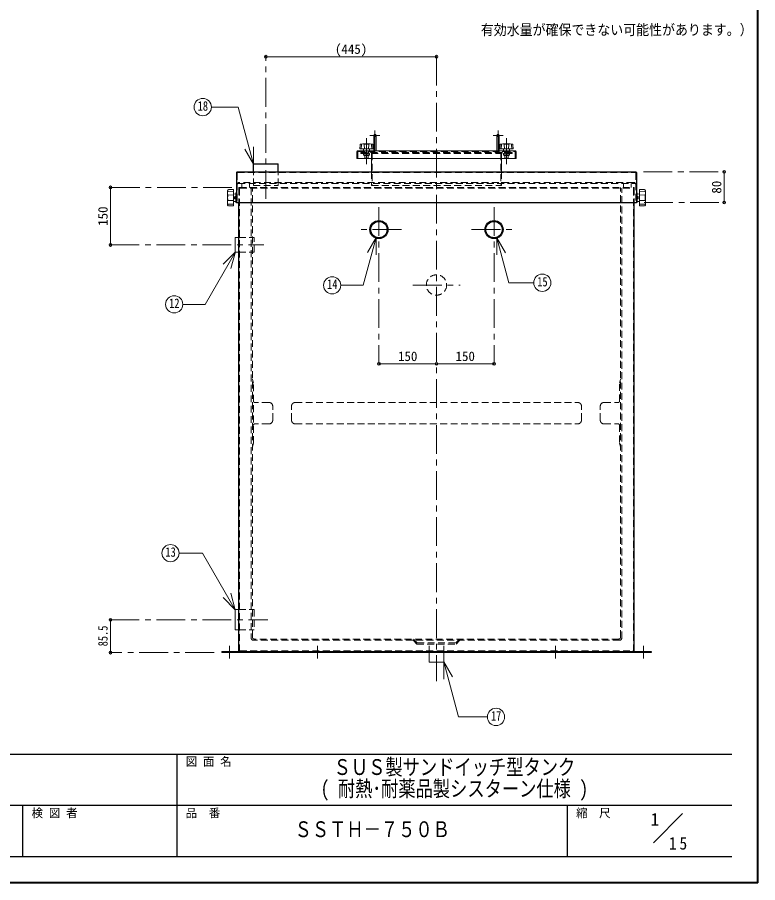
# Model space of a CAD drawing. Units: millimetres at full size, sheet at 1:15. Extents: x -3184 to 2891, y -2037 to 2178.
# Drawn here: x 960 to 2891, y -2037 to 218 of the extents above; entities that cross this region are included whole.
import ezdxf
from ezdxf.enums import TextEntityAlignment as Align

# ---------------------------------------------------------------- set-up
doc = ezdxf.new("R2010")
doc.units = ezdxf.units.MM
doc.header["$LTSCALE"] = 15
doc.header["$PDMODE"] = 32
doc.header["$PDSIZE"] = 7.5
doc.linetypes.add('CHAIN1', pattern=[8, 5, -1, 1, -1])
doc.linetypes.add('DASHED1', pattern=[1.8, 1.2, -0.6])
doc.layers.add('0-0', color=7, linetype='Continuous', lineweight=18)
doc.styles.add('ＭＳ ゴシック', font='')
doc.styles.get('ＭＳ ゴシック').set_extended_font_data('MS Gothic')

msp = doc.modelspace()

# ---------------------------------------------------------------- linework, layer by layer
at = {"layer": '0-0', "color": 1, "lineweight": 40}
for q in [(2890.8, 2177.87), (-3184.2, -2037.13)]:
    msp.add_line((2890.8, -2037.13), q, dxfattribs=at)
at = {"layer": '0-0', "color": 4, "lineweight": 9}
for p, q in [((1608.3, 115.37), (2053.3, 115.37)), ((1889.8, -89.63), (1889.8, -129.63)), ((1895.8, -89.63), (1895.8, -129.63)), ((2210.8, -89.63), (2210.8, -129.63)), ((2216.8, -89.63), (2216.8, -129.63)), ((1883.8, -149.63), (1883.8, -184.63)), ((2222.8, -149.63), (2222.8, -184.63)), ((2803.3, -184.63), (2803.3, -264.63)), ((1203.3, -225.13), (1203.3, -375.13)), ((1903.3, -685.13), (2053.3, -685.13)), ((2053.3, -685.13), (2203.3, -685.13)), ((1203.3, -1352.13), (1203.3, -1437.63))]:
    msp.add_line(p, q, dxfattribs=at)
at = {"layer": '0-0', "color": 4, "linetype": 'CHAIN1', "lineweight": 9}
for p, q in [((1608.3, -255.13), (1608.3, 115.37)), ((2053.3, 115.37), (2053.3, -1512.13)), ((1879.8, -89.63), (1905.8, -89.63)), ((1892.8, -76.63), (1892.8, -129.63)), ((2226.8, -89.63), (2200.8, -89.63)), ((2213.8, -76.63), (2213.8, -129.63)), ((1870.8, -164.63), (1870.8, -97.03)), ((2235.8, -164.63), (2235.8, -97.03)), ((2592.8, -184.63), (2803.3, -184.63)), ((1519.8, -225.13), (1203.3, -225.13)), ((2594.8, -264.63), (2803.3, -264.63)), ((1903.3, -276.63), (1903.3, -685.13)), ((2203.3, -276.63), (2203.3, -685.13)), ((1961.8, -335.13), (1844.8, -335.13)), ((2144.8, -335.13), (2261.8, -335.13)), ((1203.3, -375.13), (1603.3, -375.13)), ((1991.8, -479.63), (2114.8, -479.63)), ((1203.3, -1352.13), (1613.3, -1352.13)), ((1513.3, -1419.63), (1513.3, -1452.63)), ((1743.3, -1419.63), (1743.3, -1452.63)), ((2363.3, -1419.63), (2363.3, -1452.63)), ((2593.3, -1419.63), (2593.3, -1452.63)), ((1473.3, -1437.63), (1203.3, -1437.63))]:
    msp.add_line(p, q, dxfattribs=at)
at = {"layer": '0-0'}
for p, q in [((1536.2, -15.96), (1466.34, -15.96)), ((1575.98, -164.43), (1536.2, -15.96)), ((1861.39, -112.04), (1855.48, -112.35)), ((1879.79, -112.03), (1861.81, -112.03)), ((1880.21, -112.04), (1886.11, -112.35)), ((2226.39, -112.04), (2220.48, -112.35)), ((2226.81, -112.03), (2244.79, -112.03)), ((2245.21, -112.04), (2251.11, -112.35)), ((1575.98, -164.43), (1553.48, -125.46)), ((1575.98, -164.43), (1575.98, -119.43)), ((1845.8, -131.63), (1845.8, -149.63)), ((1847.8, -129.63), (2258.8, -129.63)), ((1853.63, -124.42), (1853.97, -113.9)), ((1887.57, -124.83), (1854.03, -124.83)), ((1857.25, -124.83), (1857.64, -113.19)), ((1863.17, -129.26), (1862.8, -124.83)), ((1865.31, -124.83), (1864.93, -113.19)), ((1876.28, -124.83), (1876.67, -113.19)), ((1878.43, -129.26), (1878.8, -124.83)), ((1884.35, -124.83), (1883.96, -113.19)), ((1887.97, -124.42), (1887.63, -113.9)), ((2218.63, -124.42), (2218.97, -113.9)), ((2219.03, -124.83), (2252.57, -124.83)), ((2222.25, -124.83), (2222.64, -113.19)), ((2228.17, -129.26), (2227.8, -124.83)), ((2230.31, -124.83), (2229.93, -113.19)), ((2241.28, -124.83), (2241.67, -113.19)), ((2243.43, -129.26), (2243.8, -124.83)), ((2249.35, -124.83), (2248.96, -113.19)), ((2252.97, -124.42), (2252.63, -113.9)), ((2260.8, -131.63), (2260.8, -149.63)), ((1845.8, -149.63), (2260.8, -149.63)), ((1508.3, -263.37), (1508.3, -240.89)), ((1508.31, -240.37), (1508.7, -232.98)), ((1524.3, -235.2), (1509.75, -235.68)), ((1524.3, -245.28), (1509.75, -244.79)), ((1523.78, -230.67), (1510.63, -231.09)), ((1524.3, -273.09), (1524.3, -231.17)), ((1529.84, -242.59), (1524.3, -242.13)), ((1530.3, -239.63), (1531.8, -239.63)), ((1530.3, -239.63), (1530.3, -264.63)), ((2576.3, -239.63), (2574.8, -239.63)), ((2576.76, -242.59), (2582.3, -242.13)), ((2582.3, -273.09), (2582.3, -231.17)), ((2582.3, -235.2), (2596.85, -235.68)), ((2582.3, -245.28), (2596.85, -244.79)), ((2582.81, -230.67), (2595.96, -231.09)), ((2598.28, -240.37), (2597.89, -232.98)), ((2598.3, -263.37), (2598.3, -240.89)), ((1508.31, -263.89), (1508.7, -271.28)), ((1524.3, -258.98), (1509.75, -259.47)), ((1524.3, -269.06), (1509.75, -268.58)), ((1529.84, -261.67), (1524.3, -262.13)), ((1527.05, -249.78), (1527.05, -254.48)), ((1527.67, -249.13), (1530.3, -249.13)), ((1527.67, -252.13), (1530.3, -252.13)), ((1527.67, -255.13), (1530.3, -255.13)), ((1530.3, -264.63), (1531.8, -264.63)), ((2578.92, -249.13), (2576.3, -249.13)), ((2578.92, -252.13), (2576.3, -252.13)), ((2578.92, -255.13), (2576.3, -255.13)), ((2576.76, -261.67), (2582.3, -262.13)), ((2579.55, -249.78), (2579.55, -254.48)), ((2582.3, -258.98), (2596.85, -259.47)), ((2582.3, -269.06), (2596.85, -268.58)), ((2598.28, -263.89), (2597.89, -271.28)), ((1523.78, -273.59), (1510.63, -273.17)), ((2582.81, -273.59), (2595.96, -273.17)), ((1528.3, -394.13), (1528.3, -356.13)), ((1528.3, -356.13), (1537.8, -356.13)), ((1895.66, -356.03), (1873.16, -395)), ((1895.66, -356.03), (1895.66, -401.03)), ((2210.36, -356.41), (2210.36, -401.41)), ((2210.36, -356.41), (2232.86, -395.38)), ((2210.36, -356.41), (2241.81, -473.78)), ((1528.83, -393.47), (1450, -530.02)), ((1528.83, -393.47), (1497.01, -425.29)), ((1528.83, -393.47), (1517.19, -436.94)), ((1528.3, -394.13), (1537.8, -394.13)), ((2306.69, -473.78), (2241.81, -473.78)), ((1391.92, -530.02), (1450, -530.02)), ((1382.27, -1178.32), (1443.24, -1178.32)), ((1528.5, -1326.01), (1443.24, -1178.32)), ((1528.5, -1326.01), (1516.86, -1282.54)), ((1528.5, -1326.01), (1496.68, -1294.19)), ((1528.3, -1325.63), (1537.8, -1325.63)), ((2034.3, -1437.63), (2034.3, -1462.13)), ((2072.3, -1437.63), (2072.3, -1462.13)), ((2034.3, -1462.13), (2072.3, -1462.13)), ((2072.17, -1461.98), (2094.67, -1500.95)), ((2072.17, -1461.98), (2072.17, -1506.98)), ((2618.97, -1932.89), (2694.73, -1857.13))]:
    msp.add_line(p, q, dxfattribs=at)
at = {"layer": '0-0', "color": 4, "linetype": 'DASHED1', "lineweight": 9}
for p, q in [((1847.8, -132.63), (1847.8, -149.63)), ((1848.8, -131.63), (2257.8, -131.63)), ((1855.8, -134.63), (1855.8, -136.63)), ((2250.8, -134.63), (1855.8, -134.63)), ((1860.8, -131.63), (1860.8, -134.63)), ((1865.8, -136.63), (1865.8, -129.63)), ((1866.8, -149.13), (1866.8, -129.63)), ((1874.8, -149.13), (1874.8, -129.63)), ((1875.8, -136.63), (1875.8, -129.63)), ((1880.8, -131.63), (1880.8, -134.63)), ((2225.8, -131.63), (2225.8, -134.63)), ((2230.8, -136.63), (2230.8, -129.63)), ((2231.8, -149.13), (2231.8, -129.63)), ((2239.8, -149.13), (2239.8, -129.63)), ((2240.8, -136.63), (2240.8, -129.63)), ((2245.8, -131.63), (2245.8, -134.63)), ((2250.8, -134.63), (2250.8, -136.63)), ((2258.8, -132.63), (2258.8, -149.63)), ((1855.8, -136.63), (2250.8, -136.63)), ((1864.55, -142.13), (1877.05, -142.13)), ((1867.3, -149.63), (1866.8, -149.13)), ((1874.8, -149.13), (1866.8, -149.13)), ((1867.05, -136.93), (1867.05, -141.63)), ((1874.8, -149.13), (1874.3, -149.63)), ((1874.55, -136.93), (1874.55, -141.63)), ((1883.8, -137.63), (1883.8, -149.63)), ((1885.8, -136.63), (1885.8, -220.13)), ((2220.8, -136.63), (2220.8, -220.13)), ((2222.8, -149.63), (2222.8, -137.63)), ((2242.05, -142.13), (2229.55, -142.13)), ((2231.8, -149.13), (2232.3, -149.63)), ((2231.8, -149.13), (2239.8, -149.13)), ((2232.05, -136.93), (2232.05, -141.63)), ((2239.3, -149.63), (2239.8, -149.13)), ((2239.55, -136.93), (2239.55, -141.63)), ((1883.8, -184.63), (1883.8, -220.13)), ((2222.8, -184.63), (2222.8, -220.13)), ((1565.8, -225.13), (1565.8, -215.13)), ((1883.8, -220.13), (2222.8, -220.13)), ((2540.8, -225.13), (2540.8, -215.13)), ((1537.8, -356.13), (1578.3, -356.13)), ((1578.3, -394.13), (1578.3, -356.13)), ((1537.8, -394.13), (1578.3, -394.13)), ((1573.3, -725.13), (1576.3, -735.13)), ((1576.3, -891.63), (1576.3, -735.63)), ((2533.3, -725.13), (2530.3, -735.13)), ((2530.3, -782.63), (2530.3, -735.63)), ((1616.3, -785.63), (1579.3, -785.63)), ((2490.3, -785.63), (2527.3, -785.63)), ((1626.3, -831.63), (1626.3, -795.63)), ((2480.3, -831.63), (2480.3, -795.63)), ((1616.3, -841.63), (1579.3, -841.63)), ((2490.3, -841.63), (2527.3, -841.63)), ((2530.3, -844.63), (2530.3, -891.63)), ((1573.3, -901.63), (1576.3, -891.63)), ((2533.3, -901.63), (2530.3, -891.63)), ((1537.8, -1325.63), (1578.3, -1325.63)), ((1578.3, -1325.63), (1578.3, -1378.63)), ((1537.8, -1378.63), (1578.3, -1378.63)), ((1993.3, -1402.13), (2003.3, -1412.13)), ((2003.3, -1412.13), (2103.3, -1412.13)), ((2034.3, -1437.63), (2034.3, -1412.13)), ((2072.3, -1437.63), (2072.3, -1412.13)), ((2113.3, -1402.13), (2103.3, -1412.13)), ((2114.54, -1405.13), (2104.54, -1415.13)), ((1506.3, -1434.63), (1506.3, -1437.63)), ((1520.3, -1434.63), (1520.3, -1437.63)), ((2586.3, -1434.63), (2586.3, -1437.63)), ((2600.3, -1434.63), (2600.3, -1437.63))]:
    msp.add_line(p, q, dxfattribs=at)
at = {"layer": '0-0', "color": 5, "lineweight": 25}
for p, q in [((1575.8, -164.13), (1640.8, -164.13)), ((1575.8, -184.63), (1575.8, -164.13)), ((1640.8, -184.63), (1640.8, -164.13)), ((1531.8, -186.63), (1531.8, -264.63)), ((1533.8, -184.63), (2572.8, -184.63)), ((2574.8, -186.63), (2574.8, -264.63)), ((1531.8, -264.63), (2574.8, -264.63)), ((1537.8, -1432.63), (1537.8, -264.63)), ((2568.8, -1432.63), (2568.8, -264.63)), ((1493.3, -1434.63), (1493.3, -1437.63))]:
    msp.add_line(p, q, dxfattribs=at)
at = {"layer": '0-0', "linetype": 'DASHED1'}
for p, q in [((1533.8, -187.63), (1533.8, -264.63)), ((1534.8, -186.63), (2571.8, -186.63)), ((1575.8, -220.13), (1575.8, -184.63)), ((1640.8, -220.13), (1640.8, -184.63)), ((2572.8, -187.63), (2572.8, -264.63)), ((1536.8, -215.13), (2569.8, -215.13)), ((2566.8, -212.13), (1539.8, -212.13)), ((1539.8, -225.13), (2566.8, -225.13)), ((1545.8, -225.13), (1545.8, -215.13)), ((1573.3, -1397.13), (1573.3, -225.13)), ((1575.8, -220.13), (1640.8, -220.13)), ((2533.3, -1397.13), (2533.3, -225.13)), ((2560.8, -225.13), (2560.8, -215.13)), ((1537.8, -227.13), (1537.8, -264.63)), ((1539.8, -228.13), (1539.8, -1431.63)), ((1540.8, -227.13), (2565.8, -227.13)), ((1570.3, -227.13), (1570.3, -1400.13)), ((2536.3, -1400.13), (2536.3, -227.13)), ((2566.8, -228.13), (2566.8, -1431.63)), ((2568.8, -227.13), (2568.8, -264.63)), ((1685.3, -785.63), (2421.3, -785.63)), ((1675.3, -831.63), (1675.3, -795.63)), ((2431.3, -831.63), (2431.3, -795.63)), ((1685.3, -841.63), (2421.3, -841.63)), ((2531.3, -1405.13), (1575.3, -1405.13)), ((2528.3, -1402.13), (1578.3, -1402.13)), ((1540.8, -1432.63), (2565.8, -1432.63)), ((1557.8, -1433.13), (1557.8, -1434.63)), ((1736.3, -1434.63), (1736.3, -1437.63)), ((1750.3, -1434.63), (1750.3, -1437.63)), ((2356.3, -1434.63), (2356.3, -1437.63)), ((2370.3, -1434.63), (2370.3, -1437.63)), ((2548.8, -1432.63), (2548.8, -1434.63))]:
    msp.add_line(p, q, dxfattribs=at)
at = {"layer": '0-0', "color": 6, "lineweight": 25}
for p, q in [((-3116.7, -1701.77), (2823.3, -1701.77)), ((1376.87, -1969.63), (1376.87, -1701.77)), ((2823.3, -1835.7), (-230.27, -1835.7)), ((975.08, -1969.63), (975.08, -1835.7)), ((2394.73, -1969.63), (2394.73, -1835.7)), ((2823.3, -1969.63), (-3116.7, -1969.63))]:
    msp.add_line(p, q, dxfattribs=at)
at = {"layer": '0-0', "color": 4, "linetype": 'DASHED1', "lineweight": 9}
for points in [[(1863.32, -136.93), (1863.32, -141.63), (1864.55, -142.13)], [(1878.28, -136.93), (1878.28, -141.63), (1877.05, -142.13)], [(2228.32, -136.93), (2228.32, -141.63), (2229.55, -142.13)], [(2243.28, -136.93), (2243.28, -141.63), (2242.05, -142.13)], [(1992.06, -1405.13), (2002.06, -1415.13), (2104.54, -1415.13)]]:
    msp.add_lwpolyline(points, dxfattribs=at)
at = {"layer": '0-0'}
for points in [[(2576.3, -239.63), (2576.3, -264.63), (2574.8, -264.63)], [(1895.66, -356.03), (1862.34, -480.4), (1803.79, -480.4)], [(1528.3, -1325.63), (1528.3, -1378.63), (1537.8, -1378.63)], [(2072.17, -1461.98), (2110.54, -1605.17), (2185.99, -1605.17)]]:
    msp.add_lwpolyline(points, dxfattribs=at)
at = {"layer": '0-0', "color": 5, "lineweight": 25}
msp.add_lwpolyline([(1493.3, -1434.63), (2613.3, -1434.63), (2613.3, -1437.63), (1493.3, -1437.63)], dxfattribs=at)
at = {"layer": '0-0'}
for centre in [(1443.84, -15.96), (1781.29, -480.4), (2329.19, -473.78), (1369.42, -530.02), (1359.77, -1178.32), (2208.49, -1605.17)]:
    msp.add_circle(centre, 22.5, dxfattribs=at)
at = {"layer": '0-0', "color": 5, "lineweight": 25}
for centre, radius in [((1903.3, -335.13), 23.5), ((1903.3, -335.13), 21.35), ((2203.3, -335.13), 23.5), ((2203.3, -335.13), 21.35)]:
    msp.add_circle(centre, radius, dxfattribs=at)
at = {"layer": '0-0', "color": 4, "linetype": 'DASHED1', "lineweight": 9}
msp.add_circle((2053.3, -479.63), 26.5, dxfattribs=at)
at = {"layer": '0-0', "color": 4, "lineweight": 9}
for centre in [(1892.8, -89.63), (2213.8, -89.63)]:
    msp.add_arc(centre, 3, 360, 180, dxfattribs=at)
at = {"layer": '0-0', "color": 4, "linetype": 'DASHED1', "lineweight": 9}
for centre, radius, start, end in [((1892.8, -89.63), 3, 180, 0), ((2213.8, -89.63), 3, 180, 0), ((1848.8, -132.63), 1, 90, 180), ((1883.8, -136.63), 2, 0, 90), ((2222.8, -136.63), 2, 90, 180), ((2257.8, -132.63), 1, 0, 90), ((1863.62, -136.93), 0.3, 90, 180), ((1864.31, -134.48), 7.65, 271.74524, 290.89913), ((1866.75, -136.93), 0.3, 0, 90), ((1867.35, -136.93), 0.3, 90, 180), ((1870.8, -127.8), 14.33, 254.82182, 285.17818), ((1874.25, -136.93), 0.3, 0, 90), ((1874.85, -136.93), 0.3, 90, 180), ((1877.28, -134.48), 7.65, 249.10087, 268.25476), ((1877.98, -136.93), 0.3, 0, 90), ((1882.8, -137.63), 1, 0, 90), ((2223.8, -137.63), 1, 90, 180), ((2228.62, -136.93), 0.3, 90, 180), ((2229.31, -134.48), 7.65, 271.74524, 290.89913), ((2231.75, -136.93), 0.3, 0, 90), ((2232.35, -136.93), 0.3, 90, 180), ((2235.8, -127.8), 14.33, 254.82182, 285.17818), ((2239.25, -136.93), 0.3, 0, 90), ((2239.85, -136.93), 0.3, 90, 180), ((2242.28, -134.48), 7.65, 249.10087, 268.25476), ((2242.98, -136.93), 0.3, 0, 90), ((1579.3, -782.63), 3, 180, 270), ((1616.3, -795.63), 10, 0, 90), ((2490.3, -795.63), 10, 90, 180), ((2527.3, -782.63), 3, 270, 0), ((1616.3, -831.63), 10, 270, 0), ((2490.3, -831.63), 10, 180, 270), ((1579.3, -844.63), 3, 90, 180), ((2527.3, -844.63), 3, 0, 90)]:
    msp.add_arc(centre, radius, start, end, dxfattribs=at)
at = {"layer": '0-0'}
for centre, radius, start, end in [((1855.57, -113.95), 1.6, 93.01913, 178.15415), ((1861.81, -120.03), 8, 90, 93.01913), ((1870.8, -155.9), 43.47, 82.70127, 97.29873), ((1879.79, -120.03), 8, 86.98087, 90), ((1886.03, -113.95), 1.6, 1.84585, 86.98087), ((2220.57, -113.95), 1.6, 93.01913, 178.15415), ((2226.81, -120.03), 8, 90, 93.01913), ((2235.8, -155.9), 43.47, 82.70127, 97.29873), ((2244.79, -120.03), 8, 86.98087, 90), ((2251.03, -113.95), 1.6, 1.84585, 86.98087), ((1847.8, -131.63), 2, 90, 180), ((1854.03, -124.43), 0.4, 178.15415, 270), ((1855.19, -114.49), 1.66, 93.02757, 128.73305), ((1855.26, -120.8), 7.97, 72.62002, 91.09064), ((1863.57, -129.23), 0.4, 184.76364, 270), ((1865.33, -113.18), 0.4, 97.29873, 181.90915), ((1876.27, -113.18), 0.4, 358.09085, 82.70127), ((1878.03, -129.23), 0.4, 270, 355.23636), ((1886.34, -120.8), 7.97, 88.90936, 107.37998), ((1886.4, -114.49), 1.66, 51.26695, 86.97243), ((1887.57, -124.43), 0.4, 270, 1.84585), ((2219.03, -124.43), 0.4, 178.15415, 270), ((2220.19, -114.49), 1.66, 93.02757, 128.73305), ((2220.26, -120.8), 7.97, 72.62002, 91.09064), ((2228.57, -129.23), 0.4, 184.76364, 270), ((2230.33, -113.18), 0.4, 97.29873, 181.90915), ((2241.27, -113.18), 0.4, 358.09085, 82.70127), ((2243.03, -129.23), 0.4, 270, 355.23636), ((2251.34, -120.8), 7.97, 88.90936, 107.37998), ((2251.4, -114.49), 1.66, 51.26695, 86.97243), ((2252.57, -124.43), 0.4, 270, 1.84585), ((2258.8, -131.63), 2, 0, 90), ((1518.3, -240.89), 10, 176.98087, 180), ((1510.7, -233.09), 2, 91.84585, 176.98087), ((1563.13, -252.13), 54.34, 172.70127, 187.29873), ((1509.73, -245.29), 0.5, 88.09085, 172.70127), ((1511.37, -232.63), 2.07, 141.26695, 176.97243), ((1519.26, -232.71), 9.96, 178.90936, 197.37998), ((1523.8, -231.17), 0.5, 0, 91.84585), ((1529.8, -243.09), 0.5, 0, 85.23636), ((2576.8, -243.09), 0.5, 94.76364, 180), ((2582.8, -231.17), 0.5, 88.15415, 180), ((2595.9, -233.09), 2, 3.01913, 88.15415), ((2587.34, -232.71), 9.96, 342.62002, 1.09064), ((2596.86, -245.29), 0.5, 7.29873, 91.90915), ((2595.23, -232.63), 2.07, 3.02757, 38.73305), ((2543.46, -252.13), 54.34, 352.70127, 7.29873), ((2588.3, -240.89), 10, 0, 3.01913), ((1518.3, -263.37), 10, 180, 183.01913), ((1509.73, -258.97), 0.5, 187.29873, 271.90915), ((1519.26, -271.55), 9.96, 162.62002, 181.09064), ((1529.15, -250.63), 2.11, 134.62454, 225.37546), ((1528.61, -250.66), 1.79, 121.62812, 150.75937), ((1529.15, -253.63), 2.11, 134.62454, 225.37546), ((1528.61, -253.6), 1.79, 209.24063, 238.37188), ((1529.8, -261.17), 0.5, 274.76364, 0), ((2576.8, -261.17), 0.5, 180, 265.23636), ((2577.98, -250.66), 1.79, 29.24063, 58.37188), ((2577.44, -250.63), 2.11, 314.62454, 45.37546), ((2577.44, -253.63), 2.11, 314.62454, 45.37546), ((2577.98, -253.6), 1.79, 301.62812, 330.75937), ((2596.86, -258.97), 0.5, 268.09085, 352.70127), ((2587.34, -271.55), 9.96, 358.90936, 17.37998), ((2588.3, -263.37), 10, 356.98087, 0), ((1510.7, -271.17), 2, 183.01913, 268.15415), ((1511.37, -271.63), 2.07, 183.02757, 218.73305), ((1523.8, -273.09), 0.5, 268.15415, 0), ((2582.8, -273.09), 0.5, 180, 271.84585), ((2595.9, -271.17), 2, 271.84585, 356.98087), ((2595.23, -271.63), 2.07, 321.26695, 356.97243)]:
    msp.add_arc(centre, radius, start, end, dxfattribs=at)
at = {"layer": '0-0', "color": 5, "lineweight": 25}
for centre, start, end in [((1533.8, -186.63), 90, 180), ((2572.8, -186.63), 0, 90), ((1539.8, -1432.63), 180, 270), ((2566.8, -1432.63), 270, 0)]:
    msp.add_arc(centre, 2, start, end, dxfattribs=at)
at = {"layer": '0-0', "linetype": 'DASHED1'}
for centre, radius, start, end in [((1534.8, -187.63), 1, 90, 180), ((2571.8, -187.63), 1, 0, 90), ((1539.8, -218.13), 6, 90, 180), ((1536.8, -218.13), 3, 90, 180), ((1539.8, -227.13), 2, 90, 180), ((2566.8, -218.13), 6, 0, 90), ((2566.8, -227.13), 2, 0, 90), ((2569.8, -218.13), 3, 0, 90), ((1540.8, -228.13), 1, 90, 180), ((2565.8, -228.13), 1, 0, 90), ((1685.3, -795.63), 10, 90, 180), ((2421.3, -795.63), 10, 0, 90), ((1685.3, -831.63), 10, 180, 270), ((2421.3, -831.63), 10, 270, 0), ((1578.3, -1397.13), 5, 180, 270), ((2528.3, -1397.13), 5, 270, 0), ((1575.3, -1400.13), 5, 180, 270), ((2531.3, -1400.13), 5, 270, 0), ((1540.8, -1431.63), 1, 180, 270), ((2565.8, -1431.63), 1, 270, 0)]:
    msp.add_arc(centre, radius, start, end, dxfattribs=at)
at = {"layer": '0-0', "color": 1}
for p in [(1608.3, 115.37), (2053.3, 115.37), (2803.3, -184.63), (1203.3, -225.13), (2803.3, -264.63), (1203.3, -375.13), (1903.3, -685.13), (2053.3, -685.13), (2203.3, -685.13), (1203.3, -1352.13), (1203.3, -1437.63)]:
    msp.add_point(p, dxfattribs=at)

# ---------------------------------------------------------------- texts
at = {"layer": '0-0', "style": 'ＭＳ ゴシック'}
for s, height, width, p in [('有効水量が確保できない可能性があります。）', 27.49, 0.9, (2168.92, 163.49)), ('18', 24.74, 0.8, (1430.71, -32.83)), ('14', 24.74, 0.8, (1768.16, -497.28)), ('15', 24.74, 0.8, (2316.07, -490.66)), ('12', 24.74, 0.8, (1356.3, -546.89)), ('13', 24.74, 0.8, (1346.64, -1195.19)), ('17', 24.74, 0.8, (2195.37, -1622.05)), ('ＳＵＳ製サンドイッチ型タンク', 41.24, 0.8, (1785.08, -1768.74)), ('( 耐熱･耐薬品製シスターン仕様 )', 41.24, 0.8, (1751.33, -1824.99)), ('ＳＳＴＨ－７５０Ｂ', 41.24, 0.8, (1683.3, -1930.79))]:
    msp.add_text(s, height=height, dxfattribs=dict(at, width=width)).set_placement(p, align=Align.BOTTOM_LEFT)
for s, height, p in [('(445)', 24.74, (1788.61, 115.37)), ('150', 24.74, (1952.99, -685.13)), ('150', 24.74, (2102.99, -685.13)), ('図 面 名', 21.99, (1399.37, -1739.27)), ('検 図 者', 21.99, (997.58, -1873.2)), ('品\u3000番', 21.99, (1399.37, -1873.2)), ('縮\u3000尺', 21.99, (2417.23, -1873.2)), ('1', 32.99, (2611.35, -1898.42))]:
    msp.add_text(s, height=height, dxfattribs=at).set_placement(p, align=Align.BOTTOM_LEFT)
for s, p in [('80', (2803.3, -241.51)), ('150', (1203.3, -325.44))]:
    msp.add_text(s, height=24.74, rotation=90, dxfattribs=at).set_placement(p, align=Align.BOTTOM_LEFT)
at = {"layer": '0-0', "style": 'ＭＳ ゴシック', "width": 0.8}
msp.add_text('85.5', height=24.74, rotation=90, dxfattribs=at).set_placement((1203.3, -1421.13), align=Align.BOTTOM_LEFT)
at = {"layer": '0-0', "insert": (2659.3, -1951.48), "char_height": 32.99, "attachment_point": 7, "style": 'ＭＳ ゴシック'}
msp.add_mtext('\\T1.36;\\W0.9;15', dxfattribs=at)

doc.saveas('drawing.dxf')
